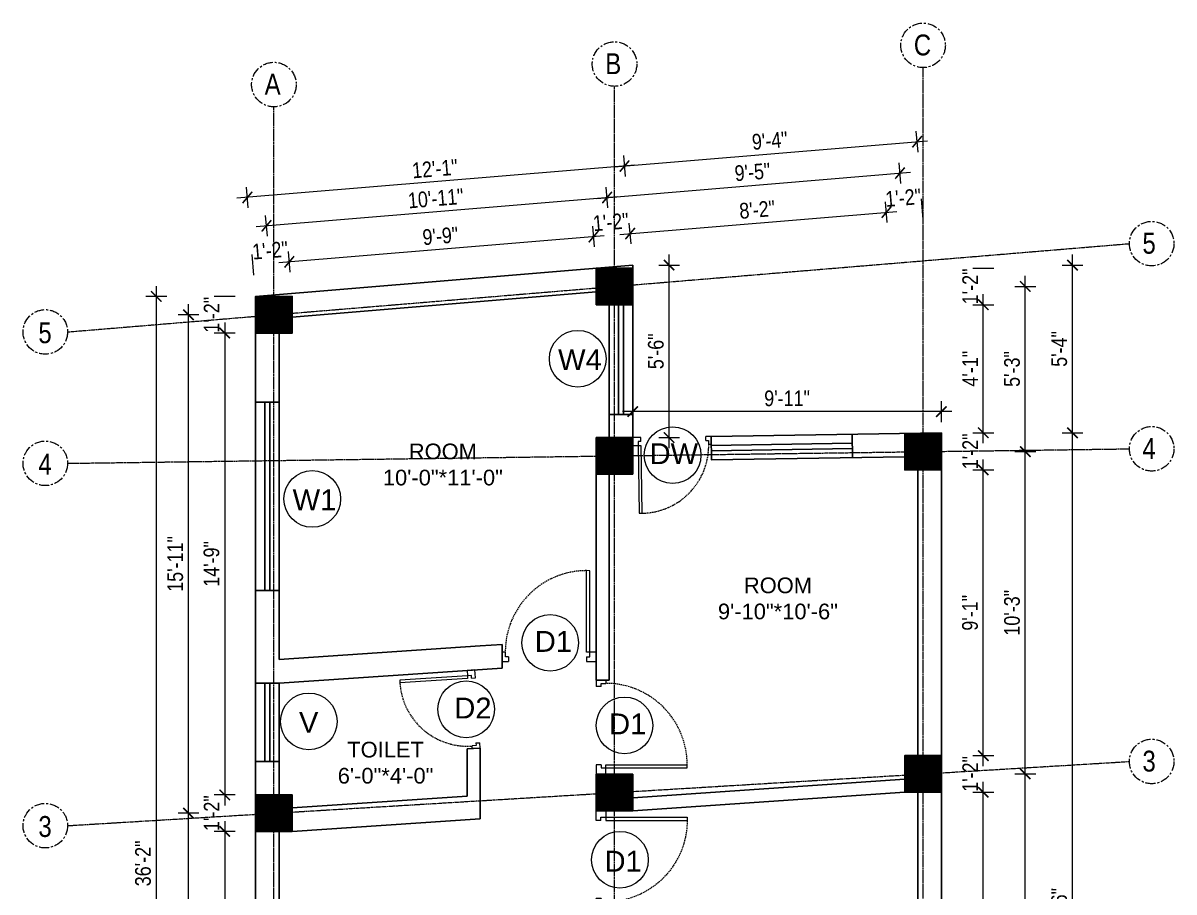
# Model space of a CAD drawing. Header units: inches. Extents: x -10117506 to -5032697, y -6529230 to -3253155.
# Drawn here: x -5059643.5 to -5059202.7, y -3253729.7 to -3253397.1 of the extents above; entities that cross this region are included whole.
import ezdxf

# ---------------------------------------------------------------- set-up
doc = ezdxf.new("R2010")
doc.units = ezdxf.units.IN
doc.header["$LTSCALE"] = 2
doc.header["$MEASUREMENT"] = 0
doc.header["$PDMODE"] = 34
doc.linetypes.add('CENTER', pattern=[2, 1.25, -0.25, 0.25, -0.25])
doc.linetypes.add('HIDDEN', pattern=[0.375, 0.25, -0.125])
doc.layers.get('0').update_dxf_attribs({"linetype": 'CONTINUOUS'})
doc.layers.get('DEFPOINTS').update_dxf_attribs({"color": 141, "linetype": 'CONTINUOUS'})
doc.layers.add('A-Hatch', color=7, linetype='CONTINUOUS')
for name, color, linetype, lineweight in [('Annotate-Lite.w', 177, 'CONTINUOUS', 9), ('Annotations-Bold.w', 177, 'CONTINUOUS', 13), ('DIM 1-100', 4, 'CONTINUOUS', 13), ('Door-Window.w', 4, 'CONTINUOUS', 15), ('TEXT', 181, 'CONTINUOUS', 25)]:
    doc.layers.add(name, color=color, linetype=linetype, lineweight=lineweight)
doc.styles.add('ARAIL', font='ARIALN.TTF')
doc.styles.add('arial.', font='arial.ttf')
doc.styles.add('gaurav', font='arial.ttf')
doc.styles.get("Standard").update_dxf_attribs({"font": 'ARIALN.TTF'})
doc.dimstyles.new('1 by 96', dxfattribs={"dimtxt": 6, "dimasz": 4, "dimexe": 4, "dimexo": 4, "dimgap": 2, "dimtad": 1, "dimdec": 0, "dimzin": 0, "dimdsep": 46, "dimlunit": 4, "dimtxsty": 'Standard', "dimblk": 'ARCHTICK', "dimcen": 0, "dimdle": 4, "dimadec": 0, "dimazin": 0, "dimtfac": 1, "dimtdec": 0, "dimtix": 1, "dimtofl": 0, "dimtmove": 1, "dimatfit": 3, "dimldrblk": 'ARCHTICK', "dimfxl": 4, "dimfxlon": 1, "dimtolj": 1, "dimtzin": 0, "dimlwd": -1, "dimlwe": -1, "dimarcsym": 0})

# ---------------------------------------------------------------- blocks, each defined once
blk = doc.blocks.new('3-0')
at = {"ltscale": 3}
for p, q in [((11063.05, 10097.68), (11065.97, 10099.9)), ((11065.97, 10099.9), (11066.71, 10098.92)), ((11063.05, 10097.68), (11064.53, 10095.73)), ((11065.99, 10096.84), (11064.53, 10095.73)), ((11065.25, 10097.81), (11066.71, 10098.92)), ((11065.99, 10096.84), (11065.25, 10097.81)), ((11085.5, 10074.13), (11110.32, 10092.96)), ((11086.24, 10073.15), (11111.05, 10091.97)), ((11111.05, 10091.97), (11110.32, 10092.96)), ((11084.04, 10073.02), (11082.57, 10071.91)), ((11084.04, 10073.02), (11084.78, 10072.04)), ((11084.78, 10072.04), (11086.24, 10073.15)), ((11086.24, 10073.15), (11085.5, 10074.13)), ((11087.72, 10071.2), (11086.24, 10073.15)), ((11082.57, 10071.91), (11084.79, 10068.98)), ((11084.79, 10068.98), (11087.72, 10071.2))]:
    blk.add_line(p, q, dxfattribs=at)
at = {"layer": 'Door-Window.w', "color": 9, "linetype": 'HIDDEN', "lineweight": 18}
blk.add_arc((11085.5, 10074.13), 31.16, 37.1906, 127.1465, dxfattribs=at)
blk = doc.blocks.new('_ArchTick')
at = {"color": 0, "linetype": 'ByBlock', "const_width": 0.15}
blk.add_lwpolyline([(-0.5, -0.5), (0.5, 0.5)], dxfattribs=at)
blk = doc.blocks.new('*D1632')
at = {"layer": 'DEFPOINTS', "color": 0, "ltscale": 0.5, "transparency": 16777216}
for p in [(-5059557.55, -3253463.88), (-5059409.98, -3253489.78), (-5059554.4, -3253501.79)]:
    blk.add_point(p, dxfattribs=at)
at = {"layer": 'DIM 1-100', "color": 0, "ltscale": 0.5, "transparency": 16777216}
for p, q in [((-5059412.8, -3253455.86), (-5059413.46, -3253447.89)), ((-5059409.14, -3253451.54), (-5059561.54, -3253464.21)), ((-5059557.22, -3253467.86), (-5059557.88, -3253459.89))]:
    blk.add_line(p, q, dxfattribs=at)
at = {"layer": 'DIM 1-100', "color": 0, "ltscale": 0.5, "transparency": 16777216, "xscale": 4, "yscale": 4, "zscale": 4}
for p, rotation in [((-5059413.13, -3253451.87), 4.751526985374808), ((-5059557.55, -3253463.88), 184.7515269853748)]:
    blk.add_blockref('_ArchTick', p, dxfattribs=dict(at, rotation=rotation))
at = {"layer": 'DIM 1-100', "color": 0, "ltscale": 0.5, "transparency": 16777216, "insert": (-5059485.76, -3253452.88), "char_height": 6, "attachment_point": 5, "rotation": 4.7515}
blk.add_mtext('\\A1;12\'-1"', dxfattribs=at)
blk = doc.blocks.new('*D1633')
at = {"layer": 'DEFPOINTS', "color": 0, "ltscale": 0.5, "transparency": 16777216}
for p in [(-5059410.98, -3253477.7), (-5059409.98, -3253489.78), (-5059423.98, -3253490.95)]:
    blk.add_point(p, dxfattribs=at)
at = {"layer": 'DIM 1-100', "color": 0, "ltscale": 0.5, "transparency": 16777216}
for p, q in [((-5059424.65, -3253482.85), (-5059425.31, -3253474.88)), ((-5059410.65, -3253481.69), (-5059411.31, -3253473.72))]:
    blk.add_line(p, q, dxfattribs=at)
at = {"layer": 'DIM 1-100', "color": 0, "ltscale": 0.5, "transparency": 16777216, "insert": (-5059418.4, -3253473.29), "char_height": 6, "attachment_point": 5, "rotation": 4.7515}
blk.add_mtext('\\A1;1\'-2"', dxfattribs=at)
blk = doc.blocks.new('*D1634')
at = {"layer": 'DEFPOINTS', "color": 0, "ltscale": 0.5, "transparency": 16777216}
for p in [(-5059541.5, -3253488.55), (-5059423.98, -3253490.95), (-5059540.4, -3253501.79)]:
    blk.add_point(p, dxfattribs=at)
at = {"layer": 'DIM 1-100', "color": 0, "ltscale": 0.5, "transparency": 16777216}
for p, q in [((-5059424.65, -3253482.85), (-5059425.31, -3253474.88)), ((-5059421, -3253478.53), (-5059545.49, -3253488.88)), ((-5059541.17, -3253492.54), (-5059541.83, -3253484.56))]:
    blk.add_line(p, q, dxfattribs=at)
at = {"layer": 'DIM 1-100', "color": 0, "ltscale": 0.5, "transparency": 16777216, "xscale": 4, "yscale": 4, "zscale": 4}
for p, rotation in [((-5059424.98, -3253478.87), 4.751526985446271), ((-5059541.5, -3253488.55), 184.7515269854463)]:
    blk.add_blockref('_ArchTick', p, dxfattribs=dict(at, rotation=rotation))
at = {"layer": 'DIM 1-100', "color": 0, "ltscale": 0.5, "transparency": 16777216, "insert": (-5059483.66, -3253478.66), "char_height": 6, "attachment_point": 5, "rotation": 4.7515}
blk.add_mtext('\\A1;9\'-9"', dxfattribs=at)
blk = doc.blocks.new('*D1635')
at = {"layer": 'DEFPOINTS', "color": 0, "ltscale": 0.5, "transparency": 16777216}
for p in [(-5059555.41, -3253489.71), (-5059554.4, -3253501.79), (-5059540.4, -3253501.79)]:
    blk.add_point(p, dxfattribs=at)
at = {"layer": 'DIM 1-100', "color": 0, "ltscale": 0.5, "transparency": 16777216}
for p, q in [((-5059541.17, -3253492.54), (-5059541.83, -3253484.56)), ((-5059555.07, -3253493.69), (-5059555.74, -3253485.72))]:
    blk.add_line(p, q, dxfattribs=at)
at = {"layer": 'DIM 1-100', "color": 0, "ltscale": 0.5, "transparency": 16777216, "insert": (-5059548.87, -3253484.13), "char_height": 6, "attachment_point": 5, "rotation": 4.7515}
blk.add_mtext('\\A1;1\'-2"', dxfattribs=at)
blk = doc.blocks.new('*D1636')
at = {"layer": 'DEFPOINTS', "color": 0, "ltscale": 0.5, "transparency": 16777216}
for p in [(-5059419.81, -3253463.9), (-5059416.98, -3253497.95), (-5059547.4, -3253508.79)]:
    blk.add_point(p, dxfattribs=at)
at = {"layer": 'DIM 1-100', "color": 0, "ltscale": 0.5, "transparency": 16777216}
for p, q in [((-5059419.48, -3253467.89), (-5059420.14, -3253459.91)), ((-5059554.22, -3253475.07), (-5059415.82, -3253463.57)), ((-5059549.9, -3253478.73), (-5059550.56, -3253470.75))]:
    blk.add_line(p, q, dxfattribs=at)
at = {"layer": 'DIM 1-100', "color": 0, "ltscale": 0.5, "transparency": 16777216, "xscale": 4, "yscale": 4, "zscale": 4}
for p, rotation in [((-5059419.81, -3253463.9), 4.751526985461142), ((-5059550.23, -3253474.74), 184.7515269854611)]:
    blk.add_blockref('_ArchTick', p, dxfattribs=dict(at, rotation=rotation))
at = {"layer": 'DIM 1-100', "color": 0, "ltscale": 0.5, "transparency": 16777216, "insert": (-5059485.44, -3253464.27), "char_height": 6, "attachment_point": 5, "rotation": 4.7515}
blk.add_mtext('\\A1;10\'-11"', dxfattribs=at)
blk = doc.blocks.new('*D1637')
at = {"layer": 'DEFPOINTS', "color": 0, "ltscale": 0.5, "transparency": 16777216}
for p in [(-5059554.4, -3253501.79), (-5059566.23, -3253515.79), (-5059554.4, -3253515.79)]:
    blk.add_point(p, dxfattribs=at)
at = {"layer": 'DIM 1-100', "color": 0, "ltscale": 0.5, "transparency": 16777216}
for p, q in [((-5059562.23, -3253501.79), (-5059570.23, -3253501.79)), ((-5059562.23, -3253515.79), (-5059570.23, -3253515.79))]:
    blk.add_line(p, q, dxfattribs=at)
at = {"layer": 'DIM 1-100', "color": 0, "ltscale": 0.5, "transparency": 16777216, "insert": (-5059571.24, -3253508.79), "char_height": 6, "attachment_point": 5, "rotation": 90}
blk.add_mtext('\\A1;1\'-2"', dxfattribs=at)
blk = doc.blocks.new('*D1638')
at = {"layer": 'DEFPOINTS', "color": 0, "ltscale": 0.5, "transparency": 16777216}
for p in [(-5059554.4, -3253515.79), (-5059566.23, -3253692.58), (-5059554.4, -3253692.58)]:
    blk.add_point(p, dxfattribs=at)
at = {"layer": 'DIM 1-100', "color": 0, "ltscale": 0.5, "transparency": 16777216}
for p, q in [((-5059566.23, -3253511.79), (-5059566.23, -3253696.58)), ((-5059562.23, -3253515.79), (-5059570.23, -3253515.79)), ((-5059562.23, -3253692.58), (-5059570.23, -3253692.58))]:
    blk.add_line(p, q, dxfattribs=at)
at = {"layer": 'DIM 1-100', "color": 0, "ltscale": 0.5, "transparency": 16777216, "xscale": 4, "yscale": 4, "zscale": 4}
for p, rotation in [((-5059566.23, -3253515.79), 90), ((-5059566.23, -3253692.58), 270)]:
    blk.add_blockref('_ArchTick', p, dxfattribs=dict(at, rotation=rotation))
at = {"layer": 'DIM 1-100', "color": 0, "ltscale": 0.5, "transparency": 16777216, "insert": (-5059571.29, -3253604.18), "char_height": 6, "attachment_point": 5, "rotation": 90}
blk.add_mtext('\\A1;14\'-9"', dxfattribs=at)
blk = doc.blocks.new('*D1639')
at = {"layer": 'DEFPOINTS', "color": 0, "ltscale": 0.5, "transparency": 16777216}
for p in [(-5059554.4, -3253692.58), (-5059566.23, -3253706.58), (-5059554.4, -3253706.58)]:
    blk.add_point(p, dxfattribs=at)
at = {"layer": 'DIM 1-100', "color": 0, "ltscale": 0.5, "transparency": 16777216}
for p, q in [((-5059562.23, -3253692.58), (-5059570.23, -3253692.58)), ((-5059562.23, -3253706.58), (-5059570.23, -3253706.58))]:
    blk.add_line(p, q, dxfattribs=at)
at = {"layer": 'DIM 1-100', "color": 0, "ltscale": 0.5, "transparency": 16777216, "insert": (-5059571.24, -3253699.58), "char_height": 6, "attachment_point": 5, "rotation": 90}
blk.add_mtext('\\A1;1\'-2"', dxfattribs=at)
blk = doc.blocks.new('*D1640')
at = {"layer": 'DEFPOINTS', "color": 0, "ltscale": 0.5, "transparency": 16777216}
for p in [(-5059554.4, -3253706.58), (-5059566.23, -3253827.83), (-5059554.4, -3253827.83)]:
    blk.add_point(p, dxfattribs=at)
at = {"layer": 'DIM 1-100', "color": 0, "ltscale": 0.5, "transparency": 16777216}
for p, q in [((-5059566.23, -3253702.58), (-5059566.23, -3253831.83)), ((-5059562.23, -3253706.58), (-5059570.23, -3253706.58)), ((-5059562.23, -3253827.83), (-5059570.23, -3253827.83))]:
    blk.add_line(p, q, dxfattribs=at)
at = {"layer": 'DIM 1-100', "color": 0, "ltscale": 0.5, "transparency": 16777216, "xscale": 4, "yscale": 4, "zscale": 4}
for p, rotation in [((-5059566.23, -3253706.58), 90), ((-5059566.23, -3253827.83), 270)]:
    blk.add_blockref('_ArchTick', p, dxfattribs=dict(at, rotation=rotation))
at = {"layer": 'DIM 1-100', "color": 0, "ltscale": 0.5, "transparency": 16777216, "insert": (-5059571.29, -3253767.2), "char_height": 6, "attachment_point": 5, "rotation": 90}
blk.add_mtext('\\A1;10\'-1"', dxfattribs=at)
blk = doc.blocks.new('*D1645')
at = {"layer": 'DEFPOINTS', "color": 0, "ltscale": 0.5, "transparency": 16777216}
for p in [(-5059580.1, -3253699.58), (-5059547.4, -3253699.58), (-5059547.4, -3253834.83)]:
    blk.add_point(p, dxfattribs=at)
at = {"layer": 'DIM 1-100', "color": 0, "ltscale": 0.5, "transparency": 16777216}
for p, q in [((-5059580.1, -3253838.83), (-5059580.1, -3253695.58)), ((-5059576.1, -3253699.58), (-5059584.1, -3253699.58)), ((-5059576.1, -3253834.83), (-5059584.1, -3253834.83))]:
    blk.add_line(p, q, dxfattribs=at)
at = {"layer": 'DIM 1-100', "color": 0, "ltscale": 0.5, "transparency": 16777216, "xscale": 4, "yscale": 4, "zscale": 4}
for p, rotation in [((-5059580.1, -3253699.58), 90), ((-5059580.1, -3253834.83), 270)]:
    blk.add_blockref('_ArchTick', p, dxfattribs=dict(at, rotation=rotation))
at = {"layer": 'DIM 1-100', "color": 0, "ltscale": 0.5, "transparency": 16777216, "insert": (-5059585.16, -3253767.2), "char_height": 6, "attachment_point": 5, "rotation": 90}
blk.add_mtext('\\A1;11\'-3"', dxfattribs=at)
blk = doc.blocks.new('*D1646')
at = {"layer": 'DEFPOINTS', "color": 0, "ltscale": 0.5, "transparency": 16777216}
for p in [(-5059580.1, -3253508.79), (-5059547.4, -3253508.79), (-5059547.4, -3253699.58)]:
    blk.add_point(p, dxfattribs=at)
at = {"layer": 'DIM 1-100', "color": 0, "ltscale": 0.5, "transparency": 16777216}
for p, q in [((-5059580.1, -3253703.58), (-5059580.1, -3253504.79)), ((-5059576.1, -3253508.79), (-5059584.1, -3253508.79)), ((-5059576.1, -3253699.58), (-5059584.1, -3253699.58))]:
    blk.add_line(p, q, dxfattribs=at)
at = {"layer": 'DIM 1-100', "color": 0, "ltscale": 0.5, "transparency": 16777216, "xscale": 4, "yscale": 4, "zscale": 4}
for p, rotation in [((-5059580.1, -3253508.79), 90), ((-5059580.1, -3253699.58), 270)]:
    blk.add_blockref('_ArchTick', p, dxfattribs=dict(at, rotation=rotation))
at = {"layer": 'DIM 1-100', "color": 0, "ltscale": 0.5, "transparency": 16777216, "insert": (-5059585.16, -3253604.18), "char_height": 6, "attachment_point": 5, "rotation": 90}
blk.add_mtext('\\A1;15\'-11"', dxfattribs=at)
blk = doc.blocks.new('*D1647')
at = {"layer": 'DEFPOINTS', "color": 0, "ltscale": 0.5, "transparency": 16777216}
for p in [(-5059554.4, -3253501.79), (-5059592.44, -3253935.84), (-5059554.4, -3253935.84)]:
    blk.add_point(p, dxfattribs=at)
at = {"layer": 'DIM 1-100', "color": 0, "ltscale": 0.5, "transparency": 16777216}
for p, q in [((-5059592.44, -3253497.79), (-5059592.44, -3253939.84)), ((-5059588.44, -3253501.79), (-5059596.44, -3253501.79)), ((-5059588.44, -3253935.84), (-5059596.44, -3253935.84))]:
    blk.add_line(p, q, dxfattribs=at)
at = {"layer": 'DIM 1-100', "color": 0, "ltscale": 0.5, "transparency": 16777216, "xscale": 4, "yscale": 4, "zscale": 4}
for p, rotation in [((-5059592.44, -3253501.79), 90), ((-5059592.44, -3253935.84), 270)]:
    blk.add_blockref('_ArchTick', p, dxfattribs=dict(at, rotation=rotation))
at = {"layer": 'DIM 1-100', "color": 0, "ltscale": 0.5, "transparency": 16777216, "insert": (-5059597.51, -3253718.81), "char_height": 6, "attachment_point": 5, "rotation": 90}
blk.add_mtext('\\A1;36\'-2"', dxfattribs=at)
blk = doc.blocks.new('*D1659')
at = {"layer": 'DEFPOINTS', "color": 0, "ltscale": 0.5, "transparency": 16777216}
for p in [(-5059291.83, -3253691.56), (-5059275.77, -3253691.56), (-5059291.82, -3253812.81)]:
    blk.add_point(p, dxfattribs=at)
at = {"layer": 'DIM 1-100', "color": 0, "ltscale": 0.5, "transparency": 16777216}
for p, q in [((-5059275.77, -3253816.81), (-5059275.77, -3253687.56)), ((-5059279.77, -3253691.56), (-5059271.77, -3253691.56)), ((-5059279.77, -3253812.81), (-5059271.77, -3253812.81))]:
    blk.add_line(p, q, dxfattribs=at)
at = {"layer": 'DIM 1-100', "color": 0, "ltscale": 0.5, "transparency": 16777216, "xscale": 4, "yscale": 4, "zscale": 4}
for p, rotation in [((-5059275.77, -3253691.56), 90), ((-5059275.77, -3253812.81), 270)]:
    blk.add_blockref('_ArchTick', p, dxfattribs=dict(at, rotation=rotation))
at = {"layer": 'DIM 1-100', "color": 0, "ltscale": 0.5, "transparency": 16777216, "insert": (-5059280.83, -3253752.19), "char_height": 6, "attachment_point": 5, "rotation": 90}
blk.add_mtext('\\A1;10\'-1"', dxfattribs=at)
blk = doc.blocks.new('*D1660')
at = {"layer": 'DEFPOINTS', "color": 0, "ltscale": 0.5, "transparency": 16777216}
for p in [(-5059291.82, -3253677.56), (-5059275.77, -3253677.56), (-5059291.83, -3253691.56)]:
    blk.add_point(p, dxfattribs=at)
at = {"layer": 'DIM 1-100', "color": 0, "ltscale": 0.5, "transparency": 16777216}
for p, q in [((-5059279.77, -3253677.56), (-5059271.77, -3253677.56)), ((-5059279.77, -3253691.56), (-5059271.77, -3253691.56))]:
    blk.add_line(p, q, dxfattribs=at)
at = {"layer": 'DIM 1-100', "color": 0, "ltscale": 0.5, "transparency": 16777216, "insert": (-5059280.78, -3253684.56), "char_height": 6, "attachment_point": 5, "rotation": 90}
blk.add_mtext('\\A1;1\'-2"', dxfattribs=at)
blk = doc.blocks.new('*D1661')
at = {"layer": 'DEFPOINTS', "color": 0, "ltscale": 0.5, "transparency": 16777216}
for p in [(-5059291.82, -3253568.19), (-5059275.77, -3253568.19), (-5059291.82, -3253677.56)]:
    blk.add_point(p, dxfattribs=at)
at = {"layer": 'DIM 1-100', "color": 0, "ltscale": 0.5, "transparency": 16777216}
for p, q in [((-5059275.77, -3253681.56), (-5059275.77, -3253564.19)), ((-5059279.77, -3253568.19), (-5059271.77, -3253568.19)), ((-5059279.77, -3253677.56), (-5059271.77, -3253677.56))]:
    blk.add_line(p, q, dxfattribs=at)
at = {"layer": 'DIM 1-100', "color": 0, "ltscale": 0.5, "transparency": 16777216, "xscale": 4, "yscale": 4, "zscale": 4}
for p, rotation in [((-5059275.77, -3253568.19), 90), ((-5059275.77, -3253677.56), 270)]:
    blk.add_blockref('_ArchTick', p, dxfattribs=dict(at, rotation=rotation))
at = {"layer": 'DIM 1-100', "color": 0, "ltscale": 0.5, "transparency": 16777216, "insert": (-5059280.83, -3253622.88), "char_height": 6, "attachment_point": 5, "rotation": 90}
blk.add_mtext('\\A1;9\'-1"', dxfattribs=at)
blk = doc.blocks.new('*D1662')
at = {"layer": 'DEFPOINTS', "color": 0, "ltscale": 0.5, "transparency": 16777216}
for p in [(-5059292.04, -3253553.98), (-5059275.77, -3253553.98), (-5059291.82, -3253568.19)]:
    blk.add_point(p, dxfattribs=at)
at = {"layer": 'DIM 1-100', "color": 0, "ltscale": 0.5, "transparency": 16777216}
for p, q in [((-5059279.77, -3253553.98), (-5059271.77, -3253553.98)), ((-5059279.77, -3253568.19), (-5059271.77, -3253568.19))]:
    blk.add_line(p, q, dxfattribs=at)
at = {"layer": 'DIM 1-100', "color": 0, "ltscale": 0.5, "transparency": 16777216, "insert": (-5059280.78, -3253561.09), "char_height": 6, "attachment_point": 5, "rotation": 90}
blk.add_mtext('\\A1;1\'-2"', dxfattribs=at)
blk = doc.blocks.new('*D1663')
at = {"layer": 'DEFPOINTS', "color": 0, "ltscale": 0.5, "transparency": 16777216}
for p in [(-5059409.98, -3253504.95), (-5059275.77, -3253504.95), (-5059292.04, -3253553.98)]:
    blk.add_point(p, dxfattribs=at)
at = {"layer": 'DIM 1-100', "color": 0, "ltscale": 0.5, "transparency": 16777216}
for p, q in [((-5059275.77, -3253557.98), (-5059275.77, -3253500.95)), ((-5059279.77, -3253504.95), (-5059271.77, -3253504.95)), ((-5059279.77, -3253553.98), (-5059271.77, -3253553.98))]:
    blk.add_line(p, q, dxfattribs=at)
at = {"layer": 'DIM 1-100', "color": 0, "ltscale": 0.5, "transparency": 16777216, "xscale": 4, "yscale": 4, "zscale": 4}
for p, rotation in [((-5059275.77, -3253504.95), 90), ((-5059275.77, -3253553.98), 270)]:
    blk.add_blockref('_ArchTick', p, dxfattribs=dict(at, rotation=rotation))
at = {"layer": 'DIM 1-100', "color": 0, "ltscale": 0.5, "transparency": 16777216, "insert": (-5059280.78, -3253529.46), "char_height": 6, "attachment_point": 5, "rotation": 90}
blk.add_mtext('\\A1;4\'-1"', dxfattribs=at)
blk = doc.blocks.new('*D1664')
at = {"layer": 'DEFPOINTS', "color": 0, "ltscale": 0.5, "transparency": 16777216}
for p in [(-5059409.98, -3253490.95), (-5059275.77, -3253490.95), (-5059409.98, -3253504.95)]:
    blk.add_point(p, dxfattribs=at)
at = {"layer": 'DIM 1-100', "color": 0, "ltscale": 0.5, "transparency": 16777216}
for p, q in [((-5059279.77, -3253490.95), (-5059271.77, -3253490.95)), ((-5059279.77, -3253504.95), (-5059271.77, -3253504.95))]:
    blk.add_line(p, q, dxfattribs=at)
at = {"layer": 'DIM 1-100', "color": 0, "ltscale": 0.5, "transparency": 16777216, "insert": (-5059280.78, -3253497.95), "char_height": 6, "attachment_point": 5, "rotation": 90}
blk.add_mtext('\\A1;1\'-2"', dxfattribs=at)
blk = doc.blocks.new('*D1666')
at = {"layer": 'DEFPOINTS', "color": 0, "ltscale": 0.5, "transparency": 16777216}
for p in [(-5059298.83, -3253684.56), (-5059259.69, -3253684.56), (-5059298.82, -3253819.81)]:
    blk.add_point(p, dxfattribs=at)
at = {"layer": 'DIM 1-100', "color": 0, "ltscale": 0.5, "transparency": 16777216}
for p, q in [((-5059259.69, -3253823.81), (-5059259.69, -3253680.56)), ((-5059263.69, -3253684.56), (-5059255.69, -3253684.56)), ((-5059263.69, -3253819.81), (-5059255.69, -3253819.81))]:
    blk.add_line(p, q, dxfattribs=at)
at = {"layer": 'DIM 1-100', "color": 0, "ltscale": 0.5, "transparency": 16777216, "xscale": 4, "yscale": 4, "zscale": 4}
for p, rotation in [((-5059259.69, -3253684.56), 90), ((-5059259.69, -3253819.81), 270)]:
    blk.add_blockref('_ArchTick', p, dxfattribs=dict(at, rotation=rotation))
at = {"layer": 'DIM 1-100', "color": 0, "ltscale": 0.5, "transparency": 16777216, "insert": (-5059264.75, -3253752.19), "char_height": 6, "attachment_point": 5, "rotation": 90}
blk.add_mtext('\\A1;11\'-3"', dxfattribs=at)
blk = doc.blocks.new('*D1667')
at = {"layer": 'DEFPOINTS', "color": 0, "ltscale": 0.5, "transparency": 16777216}
for p in [(-5059298.82, -3253561.19), (-5059259.69, -3253561.19), (-5059298.83, -3253684.56)]:
    blk.add_point(p, dxfattribs=at)
at = {"layer": 'DIM 1-100', "color": 0, "ltscale": 0.5, "transparency": 16777216}
for p, q in [((-5059259.69, -3253688.56), (-5059259.69, -3253557.19)), ((-5059263.69, -3253561.19), (-5059255.69, -3253561.19)), ((-5059263.69, -3253684.56), (-5059255.69, -3253684.56))]:
    blk.add_line(p, q, dxfattribs=at)
at = {"layer": 'DIM 1-100', "color": 0, "ltscale": 0.5, "transparency": 16777216, "xscale": 4, "yscale": 4, "zscale": 4}
for p, rotation in [((-5059259.69, -3253561.19), 90), ((-5059259.69, -3253684.56), 270)]:
    blk.add_blockref('_ArchTick', p, dxfattribs=dict(at, rotation=rotation))
at = {"layer": 'DIM 1-100', "color": 0, "ltscale": 0.5, "transparency": 16777216, "insert": (-5059264.75, -3253622.88), "char_height": 6, "attachment_point": 5, "rotation": 90}
blk.add_mtext('\\A1;10\'-3"', dxfattribs=at)
blk = doc.blocks.new('*D1668')
at = {"layer": 'DEFPOINTS', "color": 0, "ltscale": 0.5, "transparency": 16777216}
for p in [(-5059416.98, -3253497.95), (-5059259.69, -3253497.95), (-5059298.82, -3253561.19)]:
    blk.add_point(p, dxfattribs=at)
at = {"layer": 'DIM 1-100', "color": 0, "ltscale": 0.5, "transparency": 16777216}
for p, q in [((-5059259.69, -3253565.19), (-5059259.69, -3253493.95)), ((-5059263.69, -3253497.95), (-5059255.69, -3253497.95)), ((-5059263.69, -3253561.19), (-5059255.69, -3253561.19))]:
    blk.add_line(p, q, dxfattribs=at)
at = {"layer": 'DIM 1-100', "color": 0, "ltscale": 0.5, "transparency": 16777216, "xscale": 4, "yscale": 4, "zscale": 4}
for p, rotation in [((-5059259.69, -3253497.95), 90), ((-5059259.69, -3253561.19), 270)]:
    blk.add_blockref('_ArchTick', p, dxfattribs=dict(at, rotation=rotation))
at = {"layer": 'DIM 1-100', "color": 0, "ltscale": 0.5, "transparency": 16777216, "insert": (-5059264.75, -3253529.57), "char_height": 6, "attachment_point": 5, "rotation": 90}
blk.add_mtext('\\A1;5\'-3"', dxfattribs=at)
blk = doc.blocks.new('*D1669')
at = {"layer": 'DEFPOINTS', "color": 0, "ltscale": 0.5, "transparency": 16777216}
for p in [(-5059291.82, -3253553.98), (-5059241.62, -3253553.98), (-5059291.82, -3253919.98)]:
    blk.add_point(p, dxfattribs=at)
at = {"layer": 'DIM 1-100', "color": 0, "ltscale": 0.5, "transparency": 16777216}
for p, q in [((-5059241.62, -3253923.98), (-5059241.62, -3253549.98)), ((-5059245.62, -3253553.98), (-5059237.62, -3253553.98)), ((-5059245.62, -3253919.98), (-5059237.62, -3253919.98))]:
    blk.add_line(p, q, dxfattribs=at)
at = {"layer": 'DIM 1-100', "color": 0, "ltscale": 0.5, "transparency": 16777216, "xscale": 4, "yscale": 4, "zscale": 4}
for p, rotation in [((-5059241.62, -3253553.98), 90), ((-5059241.62, -3253919.98), 270)]:
    blk.add_blockref('_ArchTick', p, dxfattribs=dict(at, rotation=rotation))
at = {"layer": 'DIM 1-100', "color": 0, "ltscale": 0.5, "transparency": 16777216, "insert": (-5059246.68, -3253736.98), "char_height": 6, "attachment_point": 5, "rotation": 90}
blk.add_mtext('\\A1;30\'-6"', dxfattribs=at)
blk = doc.blocks.new('*D1670')
at = {"layer": 'DEFPOINTS', "color": 0, "ltscale": 0.5, "transparency": 16777216}
for p in [(-5059409.98, -3253489.78), (-5059241.62, -3253489.78), (-5059291.82, -3253553.98)]:
    blk.add_point(p, dxfattribs=at)
at = {"layer": 'DIM 1-100', "color": 0, "ltscale": 0.5, "transparency": 16777216}
for p, q in [((-5059245.62, -3253489.78), (-5059237.62, -3253489.78)), ((-5059241.62, -3253557.98), (-5059241.62, -3253485.78)), ((-5059245.62, -3253553.98), (-5059237.62, -3253553.98))]:
    blk.add_line(p, q, dxfattribs=at)
at = {"layer": 'DIM 1-100', "color": 0, "ltscale": 0.5, "transparency": 16777216, "xscale": 4, "yscale": 4, "zscale": 4}
for p, rotation in [((-5059241.62, -3253489.78), 90), ((-5059241.62, -3253553.98), 270)]:
    blk.add_blockref('_ArchTick', p, dxfattribs=dict(at, rotation=rotation))
at = {"layer": 'DIM 1-100', "color": 0, "ltscale": 0.5, "transparency": 16777216, "insert": (-5059246.67, -3253521.88), "char_height": 6, "attachment_point": 5, "rotation": 90}
blk.add_mtext('\\A1;5\'-4"', dxfattribs=at)
blk = doc.blocks.new('*D1671')
at = {"layer": 'DEFPOINTS', "color": 0, "ltscale": 0.5, "transparency": 16777216}
for p in [(-5059409.98, -3253489.78), (-5059396.07, -3253489.78), (-5059409.98, -3253555.8)]:
    blk.add_point(p, dxfattribs=at)
at = {"layer": 'DIM 1-100', "color": 0, "ltscale": 0.5, "transparency": 16777216}
for p, q in [((-5059400.07, -3253489.78), (-5059392.07, -3253489.78)), ((-5059396.07, -3253559.8), (-5059396.07, -3253485.78)), ((-5059400.07, -3253555.8), (-5059392.07, -3253555.8))]:
    blk.add_line(p, q, dxfattribs=at)
at = {"layer": 'DIM 1-100', "color": 0, "ltscale": 0.5, "transparency": 16777216, "xscale": 4, "yscale": 4, "zscale": 4}
for p, rotation in [((-5059396.07, -3253489.78), 90), ((-5059396.07, -3253555.8), 270)]:
    blk.add_blockref('_ArchTick', p, dxfattribs=dict(at, rotation=rotation))
at = {"layer": 'DIM 1-100', "color": 0, "ltscale": 0.5, "transparency": 16777216, "insert": (-5059401.13, -3253522.79), "char_height": 6, "attachment_point": 5, "rotation": 90}
blk.add_mtext('\\A1;5\'-6"', dxfattribs=at)
blk = doc.blocks.new('*D1672')
at = {"layer": 'DEFPOINTS', "color": 0, "ltscale": 0.5, "transparency": 16777216}
for p in [(-5059409.98, -3253545.88), (-5059409.98, -3253555.8), (-5059291.82, -3253553.98)]:
    blk.add_point(p, dxfattribs=at)
at = {"layer": 'DIM 1-100', "color": 0, "ltscale": 0.5, "transparency": 16777216}
for p, q in [((-5059409.98, -3253549.88), (-5059409.98, -3253541.88)), ((-5059291.82, -3253549.88), (-5059291.82, -3253541.88)), ((-5059287.82, -3253545.88), (-5059413.98, -3253545.88))]:
    blk.add_line(p, q, dxfattribs=at)
at = {"layer": 'DIM 1-100', "color": 0, "ltscale": 0.5, "transparency": 16777216, "xscale": 4, "yscale": 4, "zscale": 4, "rotation": 180}
blk.add_blockref('_ArchTick', (-5059409.98, -3253545.88), dxfattribs=at)
at = {"layer": 'DIM 1-100', "color": 0, "ltscale": 0.5, "transparency": 16777216, "xscale": 4, "yscale": 4, "zscale": 4}
blk.add_blockref('_ArchTick', (-5059291.82, -3253545.88), dxfattribs=at)
at = {"layer": 'DIM 1-100', "color": 0, "ltscale": 0.5, "transparency": 16777216, "insert": (-5059350.9, -3253540.82), "char_height": 6, "attachment_point": 5}
blk.add_mtext('\\A1;9\'-11"', dxfattribs=at)
blk = doc.blocks.new('*D1673')
at = {"layer": 'DEFPOINTS', "color": 0, "ltscale": 0.5, "transparency": 16777216}
for p in [(-5059312.85, -3253469.55), (-5059409.98, -3253489.78), (-5059305.82, -3253554.19)]:
    blk.add_point(p, dxfattribs=at)
at = {"layer": 'DIM 1-100', "color": 0, "ltscale": 0.5, "transparency": 16777216}
for p, q in [((-5059312.52, -3253473.53), (-5059313.18, -3253465.56)), ((-5059414.97, -3253478.03), (-5059308.87, -3253469.21)), ((-5059410.65, -3253481.69), (-5059411.31, -3253473.72))]:
    blk.add_line(p, q, dxfattribs=at)
at = {"layer": 'DIM 1-100', "color": 0, "ltscale": 0.5, "transparency": 16777216, "xscale": 4, "yscale": 4, "zscale": 4}
for p, rotation in [((-5059312.85, -3253469.55), 4.751526985446257), ((-5059410.98, -3253477.7), 184.7515269854463)]:
    blk.add_blockref('_ArchTick', p, dxfattribs=dict(at, rotation=rotation))
at = {"layer": 'DIM 1-100', "color": 0, "ltscale": 0.5, "transparency": 16777216, "insert": (-5059362.34, -3253468.58), "char_height": 6, "attachment_point": 5, "rotation": 4.7515}
blk.add_mtext('\\A1;8\'-2"', dxfattribs=at)
blk = doc.blocks.new('*D1674')
at = {"layer": 'DEFPOINTS', "color": 0, "ltscale": 0.5, "transparency": 16777216}
for p in [(-5059299.15, -3253468.41), (-5059305.82, -3253554.19), (-5059292.04, -3253553.98)]:
    blk.add_point(p, dxfattribs=at)
at = {"layer": 'DIM 1-100', "color": 0, "ltscale": 0.5, "transparency": 16777216}
for p, q in [((-5059312.52, -3253473.53), (-5059313.18, -3253465.56)), ((-5059298.82, -3253472.39), (-5059299.48, -3253464.42))]:
    blk.add_line(p, q, dxfattribs=at)
at = {"layer": 'DIM 1-100', "color": 0, "ltscale": 0.5, "transparency": 16777216, "insert": (-5059306.42, -3253463.98), "char_height": 6, "attachment_point": 5, "rotation": 4.7515}
blk.add_mtext('\\A1;1\'-2"', dxfattribs=at)
blk = doc.blocks.new('*D1675')
at = {"layer": 'DEFPOINTS', "color": 0, "ltscale": 0.5, "transparency": 16777216}
for p in [(-5059307.68, -3253454.58), (-5059416.98, -3253497.95), (-5059298.82, -3253561.19)]:
    blk.add_point(p, dxfattribs=at)
at = {"layer": 'DIM 1-100', "color": 0, "ltscale": 0.5, "transparency": 16777216}
for p, q in [((-5059423.79, -3253464.23), (-5059303.69, -3253454.25)), ((-5059307.35, -3253458.57), (-5059308.01, -3253450.59)), ((-5059419.48, -3253467.89), (-5059420.14, -3253459.91))]:
    blk.add_line(p, q, dxfattribs=at)
at = {"layer": 'DIM 1-100', "color": 0, "ltscale": 0.5, "transparency": 16777216, "xscale": 4, "yscale": 4, "zscale": 4}
for p, rotation in [((-5059307.68, -3253454.58), 4.751526985446257), ((-5059419.81, -3253463.9), 184.7515269854463)]:
    blk.add_blockref('_ArchTick', p, dxfattribs=dict(at, rotation=rotation))
at = {"layer": 'DIM 1-100', "color": 0, "ltscale": 0.5, "transparency": 16777216, "insert": (-5059364.16, -3253454.19), "char_height": 6, "attachment_point": 5, "rotation": 4.7515}
blk.add_mtext('\\A1;9\'-5"', dxfattribs=at)
blk = doc.blocks.new('*D1676')
at = {"layer": 'DEFPOINTS', "color": 0, "ltscale": 0.5, "transparency": 16777216}
for p in [(-5059301.1, -3253442.56), (-5059409.98, -3253489.78), (-5059291.82, -3253554.19)]:
    blk.add_point(p, dxfattribs=at)
at = {"layer": 'DIM 1-100', "color": 0, "ltscale": 0.5, "transparency": 16777216}
for p, q in [((-5059300.76, -3253446.55), (-5059301.43, -3253438.57)), ((-5059417.11, -3253452.2), (-5059297.11, -3253442.23)), ((-5059412.8, -3253455.86), (-5059413.46, -3253447.89))]:
    blk.add_line(p, q, dxfattribs=at)
at = {"layer": 'DIM 1-100', "color": 0, "ltscale": 0.5, "transparency": 16777216, "xscale": 4, "yscale": 4, "zscale": 4}
for p, rotation in [((-5059301.1, -3253442.56), 4.751526985367837), ((-5059413.13, -3253451.87), 184.7515269853679)]:
    blk.add_blockref('_ArchTick', p, dxfattribs=dict(at, rotation=rotation))
at = {"layer": 'DIM 1-100', "color": 0, "ltscale": 0.5, "transparency": 16777216, "insert": (-5059357.53, -3253442.17), "char_height": 6, "attachment_point": 5, "rotation": 4.7515}
blk.add_mtext('\\A1;9\'-4"', dxfattribs=at)

msp = doc.modelspace()

# ---------------------------------------------------------------- hatches: boundary and pattern name
at = {"layer": 'A-Hatch', "ltscale": 0.5}
h = msp.add_hatch(dxfattribs=at)
h.set_pattern_fill('ANSI31', color=256)
h.set_pattern_definition([(45, (31879.73575, 4894.74937), (-0.0883883476483, 0.0883883476483), [])])
h.paths.add_polyline_path([(-5059409.98, -3253490.95), (-5059423.98, -3253490.95), (-5059423.98, -3253504.95), (-5059409.98, -3253504.95)])
h = msp.add_hatch(dxfattribs=at)
h.set_pattern_fill('ANSI31', color=256)
h.set_pattern_definition([(45, (31749.31162, 4883.90846), (-0.0883883476483, 0.0883883476483), [])])
h.paths.add_polyline_path([(-5059540.4, -3253501.79), (-5059554.4, -3253501.79), (-5059554.4, -3253515.79), (-5059540.4, -3253515.79)])
h = msp.add_hatch(dxfattribs=at)
h.set_pattern_fill('ANSI31', color=256)
h.set_pattern_definition([(45, (31879.73575, 4829.89267), (-0.0883883476483, 0.0883883476483), [])])
h.paths.add_polyline_path([(-5059409.98, -3253555.8), (-5059423.98, -3253555.8), (-5059423.98, -3253569.8), (-5059409.98, -3253569.8)])
h = msp.add_hatch(dxfattribs=at)
h.set_pattern_fill('ANSI31', color=256)
h.set_pattern_definition([(45, (31997.89709, 4831.5046), (-0.0883883476483, 0.0883883476483), [])])
h.paths.add_polyline_path([(-5059291.82, -3253554.19), (-5059305.82, -3253554.19), (-5059305.82, -3253568.19), (-5059291.82, -3253568.19)])
h = msp.add_hatch(dxfattribs=at)
h.set_pattern_fill('ANSI31', color=256)
h.set_pattern_definition([(45, (31997.88154, 4708.13357), (-0.0883883476483, 0.0883883476483), [])])
h.paths.add_polyline_path([(-5059291.83, -3253677.56), (-5059305.83, -3253677.56), (-5059305.83, -3253691.56), (-5059291.83, -3253691.56)])
h = msp.add_hatch(dxfattribs=at)
h.set_pattern_fill('ANSI31', color=256)
h.set_pattern_definition([(45, (31879.73575, 4700.99618), (-0.0883883476483, 0.0883883476483), [])])
h.paths.add_polyline_path([(-5059409.98, -3253684.7), (-5059423.98, -3253684.7), (-5059423.98, -3253698.7), (-5059409.98, -3253698.7)])
h = msp.add_hatch(dxfattribs=at)
h.set_pattern_fill('ANSI31', color=256)
h.set_pattern_definition([(45, (31749.31162, 4693.11703), (-0.0883883476483, 0.0883883476483), [])])
h.paths.add_polyline_path([(-5059540.4, -3253692.58), (-5059554.4, -3253692.58), (-5059554.4, -3253706.58), (-5059540.4, -3253706.58)])

# ---------------------------------------------------------------- linework, layer by layer
at = {"ltscale": 0.5}
for p, q in [((-5059409.98, -3253489.78), (-5059554.4, -3253501.79)), ((-5059409.98, -3253555.8), (-5059409.98, -3253489.78)), ((-5059554.4, -3253501.79), (-5059554.4, -3253935.84)), ((-5059423.98, -3253499.98), (-5059540.4, -3253509.66)), ((-5059418.98, -3253555.8), (-5059418.98, -3253504.95)), ((-5059418.98, -3253504.95), (-5059409.98, -3253504.95)), ((-5059415.48, -3253546.95), (-5059415.48, -3253504.95)), ((-5059413.48, -3253546.95), (-5059413.48, -3253504.95)), ((-5059545.4, -3253515.79), (-5059545.4, -3253640.77)), ((-5059545.4, -3253542.28), (-5059554.4, -3253542.28)), ((-5059550.9, -3253614.28), (-5059550.9, -3253542.28)), ((-5059548.9, -3253614.28), (-5059548.9, -3253542.28)), ((-5059418.98, -3253546.95), (-5059409.98, -3253546.95)), ((-5059291.82, -3253553.98), (-5059379.98, -3253555.34)), ((-5059379.98, -3253555.34), (-5059379.84, -3253564.34)), ((-5059325.99, -3253554.5), (-5059325.85, -3253563.5)), ((-5059300.82, -3253554.19), (-5059300.82, -3253553.98)), ((-5059291.82, -3253919.98), (-5059291.82, -3253553.98)), ((-5059325.93, -3253558), (-5059379.93, -3253558.84)), ((-5059325.9, -3253560), (-5059379.9, -3253560.84)), ((-5059305.82, -3253563.19), (-5059379.98, -3253564.34)), ((-5059291.68, -3253562.97), (-5059291.82, -3253562.98)), ((-5059300.82, -3253677.56), (-5059300.82, -3253568.19)), ((-5059423.98, -3253648.7), (-5059423.98, -3253569.8)), ((-5059418.98, -3253648.7), (-5059418.98, -3253569.8)), ((-5059545.4, -3253614.28), (-5059554.4, -3253614.28)), ((-5059459.98, -3253634.99), (-5059468.4, -3253635.56)), ((-5059459.98, -3253634.99), (-5059459.98, -3253644.01)), ((-5059545.4, -3253640.77), (-5059468.4, -3253635.56)), ((-5059545.4, -3253649.79), (-5059459.98, -3253644.01)), ((-5059545.4, -3253649.79), (-5059554.4, -3253649.79)), ((-5059550.9, -3253679.79), (-5059550.9, -3253649.79)), ((-5059548.9, -3253679.79), (-5059548.9, -3253649.79)), ((-5059545.4, -3253649.79), (-5059545.4, -3253692.58)), ((-5059418.98, -3253648.7), (-5059423.98, -3253648.7)), ((-5059468.4, -3253674.65), (-5059473.4, -3253674.98)), ((-5059468.4, -3253674.65), (-5059468.4, -3253701.71)), ((-5059473.4, -3253674.98), (-5059473.4, -3253693.03)), ((-5059545.4, -3253679.79), (-5059554.4, -3253679.79)), ((-5059409.98, -3253693.69), (-5059305.83, -3253686.55)), ((-5059409.98, -3253698.7), (-5059305.83, -3253691.56)), ((-5059300.82, -3253812.81), (-5059300.82, -3253691.56)), ((-5059540.4, -3253697.56), (-5059473.4, -3253693.03)), ((-5059540.4, -3253706.58), (-5059468.4, -3253701.71)), ((-5059545.4, -3253706.58), (-5059545.4, -3253827.83))]:
    msp.add_line(p, q, dxfattribs=at)
for points in [[(-5059423.98, -3253490.95), (-5059409.98, -3253490.95), (-5059409.98, -3253504.95), (-5059423.98, -3253504.95)], [(-5059554.4, -3253501.79), (-5059540.4, -3253501.79), (-5059540.4, -3253515.79), (-5059554.4, -3253515.79)], [(-5059423.98, -3253555.8), (-5059409.98, -3253555.8), (-5059409.98, -3253569.8), (-5059423.98, -3253569.8)], [(-5059305.82, -3253554.19), (-5059291.82, -3253554.19), (-5059291.82, -3253568.19), (-5059305.82, -3253568.19)], [(-5059305.83, -3253677.56), (-5059291.83, -3253677.56), (-5059291.83, -3253691.56), (-5059305.83, -3253691.56)], [(-5059423.98, -3253684.7), (-5059409.98, -3253684.7), (-5059409.98, -3253698.7), (-5059423.98, -3253698.7)], [(-5059554.4, -3253692.58), (-5059540.4, -3253692.58), (-5059540.4, -3253706.58), (-5059554.4, -3253706.58)]]:
    msp.add_lwpolyline(points, close=True, dxfattribs=at)
at = {"layer": 'Annotate-Lite.w', "ltscale": 0.005}
for centre in [(-5059431.06, -3253525.63), (-5059394.72, -3253562.53), (-5059532.71, -3253579.27), (-5059441.6, -3253634.38), (-5059473.78, -3253659.82), (-5059534.03, -3253664.47), (-5059413.15, -3253665.98), (-5059414.9, -3253717.42)]:
    msp.add_circle(centre, 10.86, dxfattribs=at)
at = {"layer": 'Annotations-Bold.w', "linetype": 'CENTER', "ltscale": 0.3}
for p, q in [((-5059298.82, -3253992.4), (-5059298.82, -3253414.19)), ((-5059416.98, -3253999.57), (-5059416.98, -3253421.36)), ((-5059547.4, -3254007.42), (-5059547.4, -3253429.21)), ((-5059626.4, -3253515.36), (-5059219.82, -3253481.56)), ((-5059626.4, -3253565.66), (-5059219.82, -3253560.11)), ((-5059626.4, -3253704.35), (-5059219.82, -3253679.79))]:
    msp.add_line(p, q, dxfattribs=at)
at = {"layer": 'Annotations-Bold.w', "linetype": 'CENTER', "ltscale": 1.5}
for centre in [(-5059298.82, -3253405.66), (-5059416.98, -3253412.83), (-5059547.4, -3253420.67), (-5059211.28, -3253481.56), (-5059634.94, -3253515.36), (-5059211.28, -3253560.11), (-5059634.94, -3253565.66), (-5059211.28, -3253679.79), (-5059634.94, -3253704.35)]:
    msp.add_circle(centre, 8.53, dxfattribs=at)

# ---------------------------------------------------------------- block references
at = {"layer": 'Door-Window.w', "linetype": 'ByBlock'}
for p, xscale, yscale, zscale, rotation in [((-5060702.6, -3241146.21), 0.8331589851548311, 0.8331589852459728, 0.8331589850765497, 233.6959435105139), ((-5058103.42, -3268555.3), 0.999791003999291, 0.9997910037636757, 0.9997910039624013, 52.80940477362314), ((-5047144.97, -3251707.59), 0.833158985154831, 0.8331589852459729, 0.8331589850765497, 146.6810628231409), ((-5074337.71, -3255005.26), 0.9997910043702506, 0.9997910037636757, 0.9997910039624012, 322.809404789754), ((-5074337.73, -3252378.14), -0.9997910043702506, 0.9997910037636757, 0.9997910039624012, 217.190595210246)]:
    msp.add_blockref('3-0', p, dxfattribs=dict(at, xscale=xscale, yscale=yscale, zscale=zscale, rotation=rotation))

# ---------------------------------------------------------------- texts
at = {"layer": 'Annotate-Lite.w', "ltscale": 0.005, "char_height": 8, "style": 'gaurav'}
for s, insert, attachment_point in [('W4', (-5059438.6, -3253521.97), 1), ('DW', (-5059403.57, -3253557.97), 1), ('W1', (-5059540.25, -3253575.62), 1), ('D1', (-5059447.52, -3253629.82), 1), ('D2', (-5059478.34, -3253655.33), 1), ('V', (-5059537.81, -3253660.82), 1), ('D1', (-5059419.07, -3253661.42), 1), ('D1', (-5059420.82, -3253721.98), 7)]:
    msp.add_mtext_dynamic_manual_height_columns(s, width=8, gutter_width=100, heights=[0], dxfattribs=dict(at, insert=insert, attachment_point=attachment_point))
at = {"layer": 'Annotations-Bold.w', "linetype": 'CENTER', "ltscale": 1.5, "char_height": 8, "attachment_point": 1, "style": 'ARAIL'}
for s, insert in [('C', (-5059302.35, -3253401.52)), ('B', (-5059420.51, -3253408.69)), ('A', (-5059550.94, -3253416.54)), ('5', (-5059214.82, -3253477.42)), ('5', (-5059637.58, -3253511.68)), ('4', (-5059214.82, -3253555.98)), ('4', (-5059637.58, -3253561.99)), ('3', (-5059214.82, -3253675.65)), ('3', (-5059637.58, -3253700.68))]:
    msp.add_mtext_dynamic_manual_height_columns(s, width=6.5393, gutter_width=100, heights=[0], dxfattribs=dict(at, insert=insert))
at = {"layer": 'TEXT', "lineweight": -2, "char_height": 6, "attachment_point": 5, "style": 'arial.'}
for s, insert in [('ROOM\\P10\'-0"*11\'-0"', (-5059482.7, -3253566.15)), ('ROOM\\P9\'-10"*10\'-6"', (-5059354.4, -3253617.41)), ('TOILET\\P6\'-0"*4\'-0"', (-5059504.64, -3253680.29))]:
    msp.add_mtext_dynamic_manual_height_columns(s, width=45.7314, gutter_width=30, heights=[0], dxfattribs=dict(at, insert=insert))

# ---------------------------------------------------------------- dimensions: what is measured, and where the dimension line sits
at = {"layer": 'DIM 1-100', "ltscale": 0.5}
for base, p1, p2, angle, picture, middle in [((-5059301.1, -3253442.56), (-5059409.98, -3253489.78), (-5059291.82, -3253554.19), 4.7515, '*D1676', (-5059357.53, -3253442.17)), ((-5059307.68, -3253454.58), (-5059416.98, -3253497.95), (-5059298.82, -3253561.19), 184.7515, '*D1675', (-5059364.16, -3253454.19)), ((-5059299.15, -3253468.41), (-5059305.82, -3253554.19), (-5059292.04, -3253553.98), 184.7515, '*D1674', (-5059306.42, -3253463.98)), ((-5059312.85, -3253469.55), (-5059409.98, -3253489.78), (-5059305.82, -3253554.19), 184.7515, '*D1673', (-5059362.34, -3253468.58)), ((-5059410.98, -3253477.7), (-5059423.98, -3253490.95), (-5059409.98, -3253489.78), 184.7515, '*D1633', (-5059418.4, -3253473.29)), ((-5059541.5, -3253488.55), (-5059423.98, -3253490.95), (-5059540.4, -3253501.79), 184.7515, '*D1634', (-5059483.66, -3253478.66)), ((-5059555.41, -3253489.71), (-5059540.4, -3253501.79), (-5059554.4, -3253501.79), 184.7515, '*D1635', (-5059548.87, -3253484.13)), ((-5059241.62, -3253489.78), (-5059291.82, -3253553.98), (-5059409.98, -3253489.78), 90, '*D1670', (-5059246.67, -3253521.88)), ((-5059396.07, -3253489.78), (-5059409.98, -3253555.8), (-5059409.98, -3253489.78), 90, '*D1671', (-5059401.13, -3253522.79)), ((-5059275.77, -3253490.95), (-5059409.98, -3253504.95), (-5059409.98, -3253490.95), 90, '*D1664', (-5059280.78, -3253497.95)), ((-5059259.69, -3253497.95), (-5059298.82, -3253561.19), (-5059416.98, -3253497.95), 90, '*D1668', (-5059264.75, -3253529.57)), ((-5059592.44, -3253935.84), (-5059554.4, -3253501.79), (-5059554.4, -3253935.84), 90, '*D1647', (-5059597.51, -3253718.81)), ((-5059566.23, -3253515.79), (-5059554.4, -3253501.79), (-5059554.4, -3253515.79), 90, '*D1637', (-5059571.24, -3253508.79)), ((-5059275.77, -3253504.95), (-5059292.04, -3253553.98), (-5059409.98, -3253504.95), 90, '*D1663', (-5059280.78, -3253529.46)), ((-5059580.1, -3253508.79), (-5059547.4, -3253699.58), (-5059547.4, -3253508.79), 90, '*D1646', (-5059585.16, -3253604.18)), ((-5059566.23, -3253692.58), (-5059554.4, -3253515.79), (-5059554.4, -3253692.58), 90, '*D1638', (-5059571.29, -3253604.18)), ((-5059241.62, -3253553.98), (-5059291.82, -3253919.98), (-5059291.82, -3253553.98), 90, '*D1669', (-5059246.68, -3253736.98)), ((-5059275.77, -3253553.98), (-5059291.82, -3253568.19), (-5059292.04, -3253553.98), 90, '*D1662', (-5059280.78, -3253561.09)), ((-5059259.69, -3253561.19), (-5059298.83, -3253684.56), (-5059298.82, -3253561.19), 90, '*D1667', (-5059264.75, -3253622.88)), ((-5059275.77, -3253568.19), (-5059291.82, -3253677.56), (-5059291.82, -3253568.19), 90, '*D1661', (-5059280.83, -3253622.88)), ((-5059275.77, -3253677.56), (-5059291.83, -3253691.56), (-5059291.82, -3253677.56), 90, '*D1660', (-5059280.78, -3253684.56)), ((-5059259.69, -3253684.56), (-5059298.82, -3253819.81), (-5059298.83, -3253684.56), 90, '*D1666', (-5059264.75, -3253752.19)), ((-5059275.77, -3253691.56), (-5059291.82, -3253812.81), (-5059291.83, -3253691.56), 90, '*D1659', (-5059280.83, -3253752.19)), ((-5059566.23, -3253706.58), (-5059554.4, -3253692.58), (-5059554.4, -3253706.58), 90, '*D1639', (-5059571.24, -3253699.58)), ((-5059580.1, -3253699.58), (-5059547.4, -3253834.83), (-5059547.4, -3253699.58), 90, '*D1645', (-5059585.16, -3253767.2)), ((-5059566.23, -3253827.83), (-5059554.4, -3253706.58), (-5059554.4, -3253827.83), 90, '*D1640', (-5059571.29, -3253767.2))]:
    dim = msp.add_linear_dim(base=base, p1=p1, p2=p2, angle=angle, dimstyle='1 by 96', dxfattribs=at)
    dim.commit()
    dim.dimension.update_dxf_attribs({"geometry": picture, "text_midpoint": middle})
for p1, p2, distance, picture, middle in [((-5059409.98, -3253489.78), (-5059554.4, -3253501.79), -38.04, '*D1632', (-5059485.76, -3253452.88)), ((-5059547.4, -3253508.79), (-5059416.98, -3253497.95), 34.17, '*D1636', (-5059485.44, -3253464.27))]:
    dim = msp.add_aligned_dim(p1=p1, p2=p2, distance=distance, dimstyle='1 by 96', dxfattribs=at)
    dim.commit()
    dim.dimension.update_dxf_attribs({"geometry": picture, "text_midpoint": middle})
dim = msp.add_linear_dim(base=(-5059409.98, -3253545.88), p1=(-5059291.82, -3253553.98), p2=(-5059409.98, -3253555.8), text='9\'-11"', dimstyle='1 by 96', dxfattribs=at)
dim.commit()
dim.dimension.update_dxf_attribs({"geometry": '*D1672', "text_midpoint": (-5059350.9, -3253540.82)})

doc.saveas('drawing.dxf')
